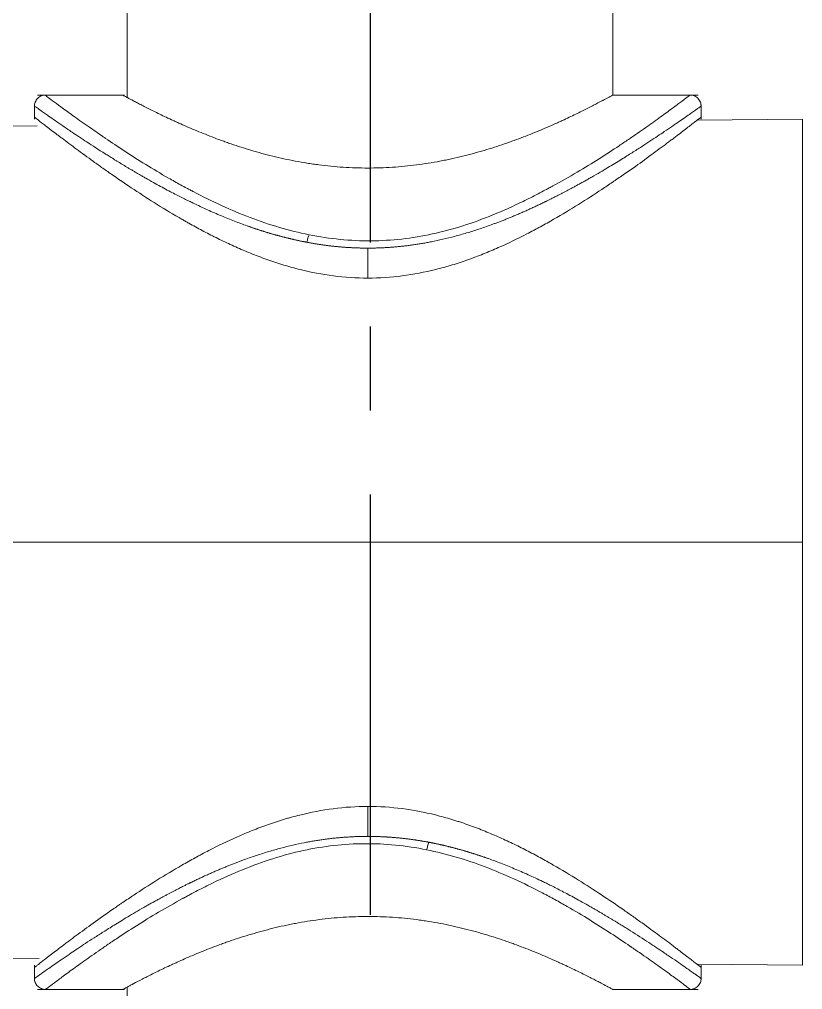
# Model space of a CAD drawing. Header units: millimetres. Extents: x 2915 to 5291, y 1031 to 4391.
# Drawn here: x 3761.18 to 3796.66, y 2516.41 to 2560.38 of the extents above; entities that cross this region are included whole.
import ezdxf

# ---------------------------------------------------------------- set-up
doc = ezdxf.new("R2010")
doc.units = ezdxf.units.MM
doc.linetypes.add('CENTERX2', pattern=[20.32, 12.7, -2.54, 2.54, -2.54])
doc.layers.add('CENTER', color=1, linetype='CENTERX2')

msp = doc.modelspace()

# ---------------------------------------------------------------- linework, layer by layer
at = {"linetype": 'Continuous', "lineweight": 18, "extrusion": (0, 1, 0)}
for p, q in [((3766.065, 2849.287), (3766.065, 2556.83)), ((3788.065, 2556.942), (3788.065, 2849.287)), ((3765.936, 2556.955), (3761.999, 2556.955)), ((3791.922, 2556.955), (3788.065, 2556.955)), ((3761.859, 2556.468), (3761.859, 2555.855)), ((3792.059, 2555.855), (3792.059, 2556.529)), ((3761.977, 2555.552), (3756.62, 2555.505)), ((3796.656, 2555.855), (3791.878, 2555.813)), ((3729.45, 2518.097), (3762.069, 2517.813)), ((3761.859, 2517.511), (3761.859, 2516.836)), ((3791.878, 2517.553), (3796.656, 2517.511)), ((3792.059, 2516.897), (3792.059, 2517.511)), ((3761.996, 2516.411), (3765.936, 2516.411)), ((3766.065, 2516.512), (3766.065, 2282.484)), ((3788.065, 2516.411), (3791.919, 2516.411))]:
    msp.add_line(p, q, dxfattribs=at)
at = {"linetype": 'Continuous', "lineweight": 13, "extrusion": (0, 1, 0)}
for p, q in [((3796.656, 2555.855), (3796.656, 2536.683)), ((3776.959, 2548.658), (3776.959, 2550.016)), ((3729.45, 2536.683), (3796.659, 2536.683)), ((3796.656, 2536.683), (3796.656, 2517.511)), ((3776.959, 2523.35), (3776.959, 2524.708))]:
    msp.add_line(p, q, dxfattribs=at)
at = {"linetype": 'Continuous', "lineweight": 18}
for points, knots in [([(3762.364, 2556.955), (3762.298, 2556.953), (3762.203, 2556.935), (3762.084, 2556.875), (3762.003, 2556.811), (3761.938, 2556.73), (3761.877, 2556.611), (3761.859, 2556.516), (3761.859, 2556.45)], [0, 0, 0, 0, 0.240466, 0.369029, 0.499533, 0.631039, 0.76055, 1, 1, 1, 1]), ([(3762.349, 2556.955), (3762.349, 2556.955), (3762.351, 2556.951), (3762.417, 2556.897), (3762.654, 2556.716), (3763.036, 2556.432), (3763.564, 2556.049), (3764.012, 2555.731), (3764.386, 2555.47), (3764.581, 2555.334), (3764.825, 2555.166), (3764.951, 2555.08), (3765.015, 2555.036), (3765.048, 2555.014), (3765.064, 2555.003), (3765.072, 2554.997), (3765.076, 2554.994), (3765.078, 2554.993), (3765.079, 2554.992), (3765.08, 2554.992), (3765.08, 2554.992), (3765.355, 2554.804), (3765.644, 2554.609), (3766.25, 2554.212), (3766.567, 2554.01), (3767.228, 2553.601), (3767.573, 2553.395), (3768.111, 2553.087), (3768.294, 2552.984), (3768.574, 2552.831), (3768.715, 2552.755), (3768.882, 2552.666), (3768.966, 2552.621), (3769.008, 2552.599), (3769.029, 2552.588), (3769.04, 2552.583), (3769.045, 2552.58), (3769.048, 2552.578), (3769.049, 2552.578), (3769.05, 2552.577), (3769.05, 2552.577), (3769.476, 2552.354), (3769.904, 2552.143), (3770.767, 2551.748), (3771.201, 2551.564), (3772.075, 2551.232), (3772.515, 2551.083), (3773.401, 2550.824), (3773.847, 2550.713), (3774.296, 2550.623)], [0, 0, 0, 0, 0.012447, 0.082987, 0.153526, 0.224066, 0.294605, 0.365145, 0.365145, 0.400414, 0.418049, 0.426867, 0.431275, 0.43348, 0.434582, 0.435133, 0.435409, 0.435546, 0.435615, 0.435615, 0.435684, 0.435684, 0.506224, 0.506224, 0.576763, 0.576763, 0.647303, 0.647303, 0.682572, 0.682572, 0.700207, 0.709025, 0.713433, 0.715638, 0.71674, 0.717291, 0.717567, 0.717704, 0.717773, 0.717773, 0.717842, 0.717842, 0.788382, 0.788382, 0.858921, 0.858921, 0.929461, 0.929461, 1, 1, 1, 1]), ([(3765.859, 2556.955), (3765.859, 2556.955), (3765.863, 2556.952), (3765.881, 2556.942), (3765.895, 2556.935), (3765.95, 2556.905), (3766.005, 2556.875), (3766.151, 2556.796), (3766.241, 2556.748), (3766.376, 2556.676), (3766.404, 2556.661), (3766.463, 2556.63), (3766.493, 2556.615), (3766.588, 2556.565), (3766.654, 2556.53), (3766.866, 2556.421), (3767.023, 2556.341), (3767.366, 2556.17), (3767.552, 2556.079), (3767.853, 2555.935), (3767.958, 2555.886), (3768.119, 2555.811), (3768.174, 2555.785), (3768.285, 2555.735), (3768.341, 2555.709), (3768.626, 2555.581), (3768.865, 2555.476), (3769.367, 2555.266), (3769.63, 2555.16), (3770.042, 2555.001), (3770.182, 2554.949), (3770.397, 2554.87), (3770.47, 2554.844), (3770.616, 2554.793), (3770.691, 2554.767), (3771.063, 2554.639), (3771.37, 2554.54), (3771.999, 2554.354), (3772.321, 2554.265), (3772.984, 2554.102), (3773.324, 2554.027), (3773.848, 2553.928), (3774.025, 2553.897), (3774.249, 2553.861), (3774.294, 2553.854), (3774.384, 2553.84), (3774.519, 2553.82), (3774.655, 2553.801), (3775.108, 2553.743), (3775.474, 2553.707), (3776.212, 2553.658), (3776.584, 2553.646), (3776.959, 2553.646)], [0, 0, 0, 0, 0.030304, 0.030304, 0.061585, 0.061585, 0.124146, 0.124146, 0.186707, 0.186707, 0.202347, 0.202347, 0.217987, 0.217987, 0.249268, 0.249268, 0.311829, 0.311829, 0.37439, 0.37439, 0.40567, 0.40567, 0.421311, 0.421311, 0.436951, 0.436951, 0.499512, 0.499512, 0.562073, 0.562073, 0.593353, 0.593353, 0.608994, 0.608994, 0.624634, 0.624634, 0.687195, 0.687195, 0.749756, 0.749756, 0.812317, 0.812317, 0.843597, 0.843597, 0.851418, 0.851418, 0.859238, 0.874878, 0.874878, 0.937439, 0.937439, 1, 1, 1, 1]), ([(3774.296, 2550.623), (3774.767, 2550.528), (3775.236, 2550.457), (3776.172, 2550.365), (3777.106, 2550.321), (3778.035, 2550.376), (3778.961, 2550.481), (3779.422, 2550.558), (3780.343, 2550.758), (3780.803, 2550.881), (3781.719, 2551.171), (3782.175, 2551.338), (3783.086, 2551.709), (3783.54, 2551.914), (3784.22, 2552.243), (3784.446, 2552.357), (3784.785, 2552.532), (3784.954, 2552.621), (3785.151, 2552.727), (3785.25, 2552.78), (3785.299, 2552.807), (3785.324, 2552.82), (3785.336, 2552.827), (3785.342, 2552.83), (3785.345, 2552.832), (3785.347, 2552.833), (3785.347, 2552.833), (3785.348, 2552.834), (3785.348, 2552.834), (3785.726, 2553.04), (3786.09, 2553.247), (3786.786, 2553.658), (3787.119, 2553.862), (3787.754, 2554.264), (3788.057, 2554.462), (3788.489, 2554.75), (3788.629, 2554.845), (3788.834, 2554.984), (3788.934, 2555.053), (3789.05, 2555.133), (3789.107, 2555.172), (3789.135, 2555.192), (3789.149, 2555.201), (3789.156, 2555.206), (3789.16, 2555.209), (3789.161, 2555.21), (3789.162, 2555.21), (3789.163, 2555.211), (3789.431, 2555.397), (3789.677, 2555.57), (3790.124, 2555.89), (3790.326, 2556.036), (3790.683, 2556.298), (3790.84, 2556.414), (3791.041, 2556.565), (3791.133, 2556.634), (3791.226, 2556.704), (3791.268, 2556.736), (3791.289, 2556.751), (3791.299, 2556.758), (3791.304, 2556.762), (3791.306, 2556.764), (3791.308, 2556.765), (3791.308, 2556.765), (3791.308, 2556.766), (3791.309, 2556.766), (3791.401, 2556.835), (3791.525, 2556.926), (3791.567, 2556.955), (3791.569, 2556.955)], [0, 0, 0, 0, 0.05607, 0.05607, 0.112139, 0.168209, 0.168209, 0.224278, 0.224278, 0.280348, 0.280348, 0.336417, 0.336417, 0.392487, 0.392487, 0.420521, 0.420521, 0.434539, 0.441547, 0.445052, 0.446804, 0.44768, 0.448118, 0.448337, 0.448447, 0.448501, 0.448529, 0.448529, 0.448556, 0.448556, 0.504626, 0.504626, 0.560695, 0.560695, 0.616765, 0.616765, 0.644799, 0.644799, 0.658817, 0.665825, 0.66933, 0.671082, 0.671958, 0.672396, 0.672615, 0.672725, 0.672725, 0.672834, 0.672834, 0.728904, 0.728904, 0.784973, 0.784973, 0.841043, 0.841043, 0.869077, 0.883095, 0.890103, 0.893608, 0.89536, 0.896236, 0.896674, 0.896893, 0.897003, 0.897003, 0.897112, 0.897112, 0.953182, 1, 1, 1, 1]), ([(3776.959, 2553.646), (3777.334, 2553.646), (3777.705, 2553.658), (3778.439, 2553.706), (3779.165, 2553.777), (3779.876, 2553.891), (3780.272, 2553.966), (3780.316, 2553.975), (3780.404, 2553.992), (3780.535, 2554.018), (3780.837, 2554.082), (3781.09, 2554.141), (3781.59, 2554.264), (3781.914, 2554.352), (3782.545, 2554.539), (3782.852, 2554.638), (3783.225, 2554.766), (3783.299, 2554.792), (3783.445, 2554.843), (3783.663, 2554.921), (3783.873, 2555), (3784.285, 2555.158), (3784.547, 2555.264), (3785.049, 2555.475), (3785.289, 2555.579), (3785.573, 2555.708), (3785.629, 2555.733), (3785.74, 2555.784), (3785.795, 2555.809), (3785.957, 2555.884), (3786.061, 2555.933), (3786.362, 2556.077), (3786.548, 2556.168), (3786.889, 2556.338), (3787.045, 2556.417), (3787.326, 2556.563), (3787.452, 2556.628), (3787.575, 2556.694), (3787.588, 2556.701), (3787.615, 2556.715), (3787.628, 2556.722), (3787.665, 2556.742), (3787.737, 2556.78), (3787.799, 2556.814), (3787.909, 2556.873), (3787.965, 2556.903), (3788.039, 2556.944), (3788.058, 2556.954), (3788.059, 2556.955), (3788.059, 2556.955), (3788.059, 2556.955)], [0, 0, 0, 0, 0.062428, 0.062428, 0.124857, 0.187285, 0.187285, 0.195088, 0.195088, 0.202892, 0.218499, 0.249713, 0.249713, 0.312142, 0.312142, 0.37457, 0.37457, 0.390177, 0.390177, 0.405784, 0.436998, 0.436998, 0.499426, 0.499426, 0.561855, 0.561855, 0.577462, 0.577462, 0.593069, 0.593069, 0.624283, 0.624283, 0.686711, 0.686711, 0.74914, 0.74914, 0.811568, 0.811568, 0.819371, 0.819371, 0.827175, 0.827175, 0.842782, 0.873996, 0.873996, 0.936425, 0.936425, 0.998853, 0.998853, 1, 1, 1, 1]), ([(3792.059, 2556.45), (3792.059, 2556.516), (3792.042, 2556.611), (3791.98, 2556.73), (3791.915, 2556.811), (3791.834, 2556.875), (3791.715, 2556.935), (3791.62, 2556.953), (3791.555, 2556.955)], [0, 0, 0, 0, 0.239432, 0.368941, 0.500453, 0.630961, 0.759529, 1, 1, 1, 1]), ([(3776.959, 2548.658), (3776.43, 2548.658), (3775.91, 2548.693), (3774.888, 2548.825), (3774.386, 2548.922), (3773.643, 2549.106), (3773.397, 2549.174), (3773.093, 2549.266), (3773.032, 2549.285), (3772.91, 2549.323), (3772.85, 2549.343), (3772.669, 2549.402), (3772.55, 2549.443), (3772.195, 2549.569), (3771.962, 2549.657), (3771.505, 2549.84), (3771.28, 2549.935), (3770.837, 2550.13), (3770.619, 2550.231), (3770.19, 2550.437), (3769.979, 2550.543), (3769.562, 2550.757), (3769.356, 2550.866), (3769.052, 2551.032), (3768.901, 2551.116), (3768.752, 2551.2), (3768.653, 2551.256), (3768.603, 2551.285), (3768.161, 2551.539), (3767.783, 2551.766), (3767.056, 2552.219), (3766.707, 2552.445), (3766.037, 2552.889), (3765.715, 2553.108), (3765.33, 2553.375), (3765.254, 2553.428), (3765.103, 2553.534), (3765.029, 2553.586), (3764.81, 2553.741), (3764.669, 2553.842), (3764.258, 2554.138), (3764.002, 2554.325), (3763.527, 2554.677), (3763.308, 2554.841), (3763.059, 2555.03), (3762.986, 2555.085), (3762.916, 2555.138), (3762.87, 2555.173), (3762.847, 2555.191), (3762.736, 2555.276), (3762.652, 2555.34), (3762.42, 2555.518), (3762.29, 2555.619), (3762.078, 2555.784), (3761.997, 2555.847), (3761.935, 2555.895), (3761.929, 2555.9), (3761.917, 2555.91), (3761.911, 2555.914), (3761.896, 2555.926), (3761.887, 2555.933), (3761.866, 2555.949), (3761.859, 2555.954), (3761.859, 2555.955), (3761.859, 2555.955), (3761.859, 2555.955)], [0, 0, 0, 0, 0.062484, 0.062484, 0.124969, 0.124969, 0.156211, 0.156211, 0.164021, 0.164021, 0.171832, 0.171832, 0.187453, 0.187453, 0.218695, 0.218695, 0.249937, 0.249937, 0.281179, 0.281179, 0.312422, 0.312422, 0.343664, 0.343664, 0.359285, 0.367095, 0.367095, 0.374906, 0.374906, 0.43739, 0.43739, 0.499875, 0.499875, 0.562359, 0.562359, 0.57798, 0.57798, 0.593601, 0.593601, 0.624843, 0.624843, 0.687327, 0.687327, 0.749812, 0.749812, 0.765433, 0.773243, 0.773243, 0.781054, 0.781054, 0.812296, 0.812296, 0.87478, 0.87478, 0.937265, 0.937265, 0.945075, 0.945075, 0.952886, 0.952886, 0.968507, 0.968507, 0.999749, 0.999749, 1, 1, 1, 1]), ([(3792.059, 2555.955), (3792.059, 2555.955), (3792.033, 2555.934), (3791.954, 2555.872), (3791.921, 2555.847), (3791.861, 2555.8), (3791.84, 2555.783), (3791.805, 2555.756), (3791.793, 2555.747), (3791.768, 2555.727), (3791.755, 2555.717), (3791.636, 2555.625), (3791.506, 2555.524), (3791.199, 2555.288), (3791.023, 2555.153), (3790.774, 2554.966), (3790.698, 2554.908), (3790.618, 2554.848), (3790.565, 2554.807), (3790.537, 2554.787), (3790.4, 2554.684), (3790.285, 2554.598), (3789.927, 2554.333), (3789.671, 2554.145), (3789.124, 2553.751), (3788.833, 2553.545), (3788.449, 2553.278), (3788.371, 2553.224), (3788.252, 2553.143), (3788.212, 2553.115), (3788.132, 2553.061), (3787.931, 2552.924), (3787.725, 2552.785), (3787.221, 2552.451), (3786.872, 2552.226), (3786.147, 2551.773), (3785.77, 2551.547), (3785.184, 2551.209), (3784.985, 2551.097), (3784.731, 2550.958), (3784.68, 2550.931), (3784.577, 2550.875), (3784.526, 2550.848), (3784.371, 2550.765), (3784.266, 2550.711), (3783.742, 2550.441), (3783.312, 2550.232), (3782.646, 2549.938), (3782.421, 2549.843), (3781.965, 2549.66), (3781.733, 2549.572), (3781.261, 2549.405), (3781.021, 2549.326), (3780.716, 2549.233), (3780.655, 2549.215), (3780.531, 2549.179), (3780.47, 2549.161), (3780.284, 2549.11), (3780.16, 2549.077), (3779.538, 2548.923), (3779.033, 2548.825), (3778.008, 2548.693), (3777.488, 2548.658), (3776.959, 2548.658)], [0, 0, 0, 0, 0.062212, 0.062212, 0.093472, 0.093472, 0.109102, 0.109102, 0.116917, 0.116917, 0.124731, 0.124731, 0.187251, 0.187251, 0.24977, 0.24977, 0.2654, 0.273214, 0.273214, 0.281029, 0.281029, 0.312289, 0.312289, 0.374808, 0.374808, 0.437327, 0.437327, 0.452957, 0.452957, 0.460772, 0.460772, 0.468587, 0.499847, 0.499847, 0.562366, 0.562366, 0.624885, 0.624885, 0.656144, 0.656144, 0.663959, 0.663959, 0.671774, 0.671774, 0.687404, 0.687404, 0.749923, 0.749923, 0.781183, 0.781183, 0.812442, 0.812442, 0.843702, 0.843702, 0.851517, 0.851517, 0.859332, 0.859332, 0.874962, 0.874962, 0.937481, 0.937481, 1, 1, 1, 1]), ([(3774.205, 2550.279), (3774.211, 2550.31), (3774.224, 2550.373), (3774.254, 2550.497), (3774.28, 2550.579), (3774.296, 2550.623)], [0, 0, 0, 0, 0.249889, 0.499926, 1, 1, 1, 1]), ([(3761.859, 2517.411), (3761.859, 2517.411), (3761.885, 2517.431), (3761.964, 2517.493), (3761.997, 2517.519), (3762.057, 2517.565), (3762.078, 2517.582), (3762.113, 2517.609), (3762.125, 2517.619), (3762.15, 2517.638), (3762.163, 2517.648), (3762.282, 2517.741), (3762.413, 2517.842), (3762.719, 2518.077), (3762.896, 2518.212), (3763.144, 2518.4), (3763.22, 2518.458), (3763.3, 2518.518), (3763.354, 2518.558), (3763.381, 2518.579), (3763.519, 2518.682), (3763.633, 2518.767), (3763.991, 2519.032), (3764.248, 2519.22), (3764.795, 2519.614), (3765.085, 2519.82), (3765.47, 2520.088), (3765.548, 2520.141), (3765.666, 2520.223), (3765.706, 2520.25), (3765.786, 2520.305), (3765.987, 2520.442), (3766.193, 2520.58), (3766.697, 2520.914), (3767.046, 2521.14), (3767.772, 2521.592), (3768.148, 2521.819), (3768.734, 2522.156), (3768.933, 2522.268), (3769.187, 2522.407), (3769.238, 2522.435), (3769.341, 2522.49), (3769.392, 2522.518), (3769.548, 2522.6), (3769.652, 2522.655), (3770.176, 2522.925), (3770.607, 2523.133), (3771.272, 2523.427), (3771.497, 2523.523), (3771.954, 2523.706), (3772.186, 2523.793), (3772.657, 2523.961), (3772.897, 2524.04), (3773.202, 2524.133), (3773.264, 2524.151), (3773.387, 2524.187), (3773.448, 2524.204), (3773.634, 2524.255), (3773.758, 2524.288), (3774.38, 2524.443), (3774.885, 2524.54), (3775.91, 2524.673), (3776.43, 2524.708), (3776.959, 2524.708)], [0, 0, 0, 0, 0.062212, 0.062212, 0.093472, 0.093472, 0.109102, 0.109102, 0.116916, 0.116916, 0.124731, 0.124731, 0.187251, 0.187251, 0.24977, 0.24977, 0.2654, 0.273214, 0.273214, 0.281029, 0.281029, 0.312289, 0.312289, 0.374808, 0.374808, 0.437327, 0.437327, 0.452957, 0.452957, 0.460772, 0.460772, 0.468587, 0.499847, 0.499847, 0.562366, 0.562366, 0.624885, 0.624885, 0.656144, 0.656144, 0.663959, 0.663959, 0.671774, 0.671774, 0.687404, 0.687404, 0.749923, 0.749923, 0.781183, 0.781183, 0.812442, 0.812442, 0.843702, 0.843702, 0.851517, 0.851517, 0.859332, 0.859332, 0.874962, 0.874962, 0.937481, 0.937481, 1, 1, 1, 1]), ([(3776.959, 2524.708), (3777.488, 2524.708), (3778.008, 2524.673), (3779.03, 2524.541), (3779.533, 2524.444), (3780.275, 2524.26), (3780.521, 2524.192), (3780.826, 2524.099), (3780.886, 2524.08), (3781.008, 2524.042), (3781.069, 2524.023), (3781.249, 2523.963), (3781.369, 2523.922), (3781.724, 2523.797), (3781.956, 2523.709), (3782.413, 2523.526), (3782.638, 2523.431), (3783.081, 2523.235), (3783.299, 2523.135), (3783.728, 2522.928), (3783.94, 2522.823), (3784.357, 2522.608), (3784.562, 2522.499), (3784.866, 2522.333), (3785.017, 2522.25), (3785.166, 2522.165), (3785.266, 2522.109), (3785.315, 2522.081), (3785.758, 2521.827), (3786.135, 2521.599), (3786.862, 2521.146), (3787.211, 2520.921), (3787.882, 2520.477), (3788.203, 2520.258), (3788.588, 2519.991), (3788.664, 2519.937), (3788.815, 2519.832), (3788.889, 2519.78), (3789.108, 2519.625), (3789.249, 2519.523), (3789.66, 2519.228), (3789.916, 2519.04), (3790.391, 2518.689), (3790.61, 2518.524), (3790.859, 2518.336), (3790.932, 2518.281), (3791.002, 2518.227), (3791.048, 2518.192), (3791.071, 2518.175), (3791.183, 2518.09), (3791.266, 2518.026), (3791.498, 2517.848), (3791.629, 2517.746), (3791.84, 2517.582), (3791.921, 2517.519), (3791.983, 2517.47), (3791.989, 2517.465), (3792.002, 2517.456), (3792.007, 2517.452), (3792.023, 2517.439), (3792.031, 2517.433), (3792.052, 2517.417), (3792.059, 2517.411), (3792.059, 2517.411), (3792.059, 2517.411), (3792.059, 2517.411)], [0, 0, 0, 0, 0.062484, 0.062484, 0.124969, 0.124969, 0.156211, 0.156211, 0.164021, 0.164021, 0.171832, 0.171832, 0.187453, 0.187453, 0.218695, 0.218695, 0.249937, 0.249937, 0.281179, 0.281179, 0.312422, 0.312422, 0.343664, 0.343664, 0.359285, 0.367095, 0.367095, 0.374906, 0.374906, 0.43739, 0.43739, 0.499875, 0.499875, 0.562359, 0.562359, 0.57798, 0.57798, 0.593601, 0.593601, 0.624843, 0.624843, 0.687327, 0.687327, 0.749812, 0.749812, 0.765433, 0.773243, 0.773243, 0.781054, 0.781054, 0.812296, 0.812296, 0.87478, 0.87478, 0.937265, 0.937265, 0.945075, 0.945075, 0.952886, 0.952886, 0.968507, 0.968507, 0.999749, 0.999749, 1, 1, 1, 1]), ([(3779.622, 2522.743), (3779.151, 2522.837), (3778.682, 2522.908), (3777.746, 2523.001), (3776.812, 2523.045), (3775.884, 2522.989), (3774.958, 2522.885), (3774.496, 2522.808), (3773.575, 2522.608), (3773.116, 2522.484), (3772.2, 2522.194), (3771.743, 2522.027), (3770.832, 2521.656), (3770.378, 2521.452), (3769.698, 2521.122), (3769.472, 2521.009), (3769.134, 2520.833), (3768.964, 2520.744), (3768.767, 2520.639), (3768.669, 2520.585), (3768.619, 2520.559), (3768.595, 2520.545), (3768.582, 2520.538), (3768.576, 2520.535), (3768.573, 2520.533), (3768.572, 2520.533), (3768.571, 2520.532), (3768.57, 2520.532), (3768.57, 2520.532), (3768.192, 2520.325), (3767.829, 2520.119), (3767.133, 2519.707), (3766.8, 2519.503), (3766.164, 2519.101), (3765.861, 2518.903), (3765.429, 2518.615), (3765.289, 2518.521), (3765.085, 2518.381), (3764.984, 2518.312), (3764.869, 2518.233), (3764.812, 2518.194), (3764.783, 2518.174), (3764.769, 2518.164), (3764.762, 2518.159), (3764.759, 2518.157), (3764.757, 2518.156), (3764.756, 2518.155), (3764.756, 2518.155), (3764.487, 2517.969), (3764.241, 2517.795), (3763.794, 2517.476), (3763.593, 2517.33), (3763.235, 2517.068), (3763.079, 2516.951), (3762.877, 2516.801), (3762.785, 2516.732), (3762.692, 2516.662), (3762.65, 2516.63), (3762.629, 2516.615), (3762.619, 2516.607), (3762.614, 2516.603), (3762.612, 2516.601), (3762.611, 2516.601), (3762.61, 2516.6), (3762.61, 2516.6), (3762.61, 2516.6), (3762.517, 2516.531), (3762.393, 2516.439), (3762.351, 2516.411), (3762.349, 2516.411)], [0, 0, 0, 0, 0.05607, 0.05607, 0.112139, 0.168209, 0.168209, 0.224278, 0.224278, 0.280348, 0.280348, 0.336417, 0.336417, 0.392487, 0.392487, 0.420521, 0.420521, 0.434539, 0.441547, 0.445052, 0.446804, 0.44768, 0.448118, 0.448337, 0.448447, 0.448501, 0.448529, 0.448529, 0.448556, 0.448556, 0.504626, 0.504626, 0.560695, 0.560695, 0.616765, 0.616765, 0.644799, 0.644799, 0.658817, 0.665825, 0.66933, 0.671082, 0.671958, 0.672396, 0.672615, 0.672725, 0.672725, 0.672834, 0.672834, 0.728904, 0.728904, 0.784973, 0.784973, 0.841043, 0.841043, 0.869077, 0.883095, 0.890103, 0.893608, 0.89536, 0.896236, 0.896674, 0.896893, 0.897003, 0.897003, 0.897112, 0.897112, 0.953182, 1, 1, 1, 1]), ([(3779.713, 2523.086), (3779.707, 2523.055), (3779.694, 2522.992), (3779.664, 2522.869), (3779.638, 2522.787), (3779.622, 2522.743)], [0, 0, 0, 0, 0.249889, 0.499926, 1, 1, 1, 1]), ([(3791.569, 2516.411), (3791.569, 2516.411), (3791.567, 2516.415), (3791.501, 2516.469), (3791.265, 2516.65), (3790.882, 2516.933), (3790.355, 2517.316), (3789.906, 2517.634), (3789.533, 2517.895), (3789.337, 2518.031), (3789.093, 2518.2), (3788.967, 2518.286), (3788.903, 2518.33), (3788.871, 2518.352), (3788.854, 2518.363), (3788.846, 2518.368), (3788.842, 2518.371), (3788.84, 2518.373), (3788.839, 2518.373), (3788.839, 2518.374), (3788.838, 2518.374), (3788.563, 2518.562), (3788.274, 2518.756), (3787.668, 2519.153), (3787.352, 2519.356), (3786.69, 2519.765), (3786.345, 2519.971), (3785.807, 2520.279), (3785.624, 2520.381), (3785.344, 2520.534), (3785.203, 2520.611), (3785.036, 2520.7), (3784.952, 2520.744), (3784.91, 2520.766), (3784.889, 2520.777), (3784.878, 2520.783), (3784.873, 2520.786), (3784.871, 2520.787), (3784.869, 2520.788), (3784.869, 2520.788), (3784.868, 2520.788), (3784.442, 2521.011), (3784.014, 2521.223), (3783.151, 2521.618), (3782.717, 2521.801), (3781.843, 2522.133), (3781.403, 2522.282), (3780.517, 2522.542), (3780.071, 2522.653), (3779.622, 2522.743)], [0, 0, 0, 0, 0.012446, 0.082986, 0.153525, 0.224065, 0.294605, 0.365144, 0.365144, 0.400414, 0.418049, 0.426866, 0.431275, 0.433479, 0.434581, 0.435133, 0.435408, 0.435546, 0.435615, 0.435615, 0.435684, 0.435684, 0.506223, 0.506223, 0.576763, 0.576763, 0.647302, 0.647302, 0.682572, 0.682572, 0.700207, 0.709024, 0.713433, 0.715637, 0.71674, 0.717291, 0.717566, 0.717704, 0.717773, 0.717773, 0.717842, 0.717842, 0.788381, 0.788381, 0.858921, 0.858921, 0.92946, 0.92946, 1, 1, 1, 1]), ([(3776.959, 2519.72), (3776.584, 2519.72), (3776.213, 2519.707), (3775.479, 2519.659), (3774.753, 2519.588), (3774.042, 2519.474), (3773.646, 2519.399), (3773.602, 2519.391), (3773.514, 2519.374), (3773.384, 2519.347), (3773.081, 2519.284), (3772.828, 2519.225), (3772.328, 2519.102), (3772.004, 2519.013), (3771.373, 2518.826), (3771.066, 2518.728), (3770.693, 2518.6), (3770.619, 2518.574), (3770.473, 2518.522), (3770.256, 2518.444), (3770.045, 2518.365), (3769.633, 2518.207), (3769.371, 2518.101), (3768.869, 2517.891), (3768.63, 2517.786), (3768.345, 2517.658), (3768.289, 2517.632), (3768.178, 2517.582), (3768.123, 2517.557), (3767.961, 2517.481), (3767.857, 2517.432), (3767.556, 2517.289), (3767.37, 2517.198), (3767.029, 2517.028), (3766.873, 2516.948), (3766.592, 2516.803), (3766.466, 2516.737), (3766.343, 2516.672), (3766.33, 2516.665), (3766.304, 2516.651), (3766.291, 2516.644), (3766.253, 2516.624), (3766.181, 2516.585), (3766.119, 2516.552), (3766.009, 2516.493), (3765.954, 2516.462), (3765.879, 2516.422), (3765.86, 2516.411), (3765.859, 2516.411), (3765.859, 2516.411), (3765.859, 2516.411)], [0, 0, 0, 0, 0.062428, 0.062428, 0.124857, 0.187285, 0.187285, 0.195088, 0.195088, 0.202892, 0.218499, 0.249713, 0.249713, 0.312141, 0.312141, 0.37457, 0.37457, 0.390177, 0.390177, 0.405784, 0.436998, 0.436998, 0.499426, 0.499426, 0.561855, 0.561855, 0.577462, 0.577462, 0.593069, 0.593069, 0.624283, 0.624283, 0.686711, 0.686711, 0.74914, 0.74914, 0.811568, 0.811568, 0.819371, 0.819371, 0.827175, 0.827175, 0.842782, 0.873996, 0.873996, 0.936424, 0.936424, 0.998853, 0.998853, 1, 1, 1, 1]), ([(3788.059, 2516.411), (3788.059, 2516.411), (3788.055, 2516.413), (3788.037, 2516.423), (3788.023, 2516.431), (3787.968, 2516.461), (3787.913, 2516.491), (3787.767, 2516.569), (3787.677, 2516.618), (3787.542, 2516.689), (3787.514, 2516.704), (3787.455, 2516.735), (3787.425, 2516.751), (3787.331, 2516.8), (3787.264, 2516.835), (3787.052, 2516.945), (3786.895, 2517.025), (3786.552, 2517.196), (3786.366, 2517.287), (3786.065, 2517.431), (3785.961, 2517.48), (3785.799, 2517.555), (3785.744, 2517.58), (3785.633, 2517.631), (3785.577, 2517.656), (3785.292, 2517.785), (3785.053, 2517.889), (3784.551, 2518.1), (3784.288, 2518.206), (3783.876, 2518.364), (3783.736, 2518.417), (3783.521, 2518.495), (3783.448, 2518.521), (3783.302, 2518.573), (3783.228, 2518.599), (3782.855, 2518.727), (3782.549, 2518.825), (3781.92, 2519.012), (3781.597, 2519.1), (3780.934, 2519.263), (3780.594, 2519.338), (3780.07, 2519.438), (3779.893, 2519.469), (3779.669, 2519.505), (3779.624, 2519.512), (3779.534, 2519.526), (3779.399, 2519.546), (3779.263, 2519.564), (3778.81, 2519.623), (3778.444, 2519.659), (3777.707, 2519.707), (3777.335, 2519.72), (3776.959, 2519.72)], [0, 0, 0, 0, 0.030304, 0.030304, 0.061584, 0.061584, 0.124146, 0.124146, 0.186707, 0.186707, 0.202347, 0.202347, 0.217987, 0.217987, 0.249268, 0.249268, 0.311829, 0.311829, 0.37439, 0.37439, 0.40567, 0.40567, 0.42131, 0.42131, 0.436951, 0.436951, 0.499512, 0.499512, 0.562073, 0.562073, 0.593353, 0.593353, 0.608994, 0.608994, 0.624634, 0.624634, 0.687195, 0.687195, 0.749756, 0.749756, 0.812317, 0.812317, 0.843597, 0.843597, 0.851418, 0.851418, 0.859238, 0.874878, 0.874878, 0.937439, 0.937439, 1, 1, 1, 1]), ([(3761.859, 2516.915), (3761.859, 2516.849), (3761.877, 2516.754), (3761.938, 2516.636), (3762.003, 2516.555), (3762.084, 2516.491), (3762.203, 2516.431), (3762.298, 2516.412), (3762.364, 2516.411)], [0, 0, 0, 0, 0.239432, 0.368941, 0.500453, 0.630961, 0.759529, 1, 1, 1, 1]), ([(3791.554, 2516.411), (3791.62, 2516.412), (3791.715, 2516.431), (3791.834, 2516.491), (3791.915, 2516.555), (3791.98, 2516.636), (3792.041, 2516.754), (3792.059, 2516.849), (3792.059, 2516.915)], [0, 0, 0, 0, 0.240466, 0.369029, 0.499533, 0.631039, 0.76055, 1, 1, 1, 1])]:
    msp.add_open_spline(points, degree=3, knots=knots, dxfattribs=at)
at = {"linetype": 'Continuous', "lineweight": 13}
for points, knots in [([(3774.205, 2550.279), (3774.189, 2550.282), (3774.156, 2550.288), (3774.107, 2550.298), (3774.058, 2550.308), (3774.009, 2550.318), (3773.959, 2550.328), (3773.91, 2550.338), (3773.86, 2550.348), (3773.811, 2550.359), (3773.761, 2550.37), (3773.711, 2550.381), (3773.661, 2550.392), (3773.611, 2550.403), (3773.561, 2550.415), (3773.511, 2550.427), (3773.461, 2550.438), (3773.41, 2550.451), (3773.36, 2550.463), (3773.309, 2550.475), (3773.259, 2550.488), (3773.208, 2550.501), (3773.157, 2550.514), (3773.106, 2550.527), (3773.055, 2550.54), (3773.004, 2550.554), (3772.953, 2550.567), (3772.902, 2550.581), (3772.85, 2550.595), (3772.799, 2550.61), (3772.748, 2550.624), (3772.696, 2550.639), (3772.644, 2550.654), (3772.593, 2550.669), (3772.541, 2550.684), (3772.489, 2550.699), (3772.437, 2550.715), (3772.385, 2550.73), (3772.333, 2550.746), (3772.281, 2550.762), (3772.229, 2550.779), (3772.177, 2550.795), (3772.124, 2550.812), (3772.072, 2550.828), (3772.02, 2550.845), (3771.967, 2550.863), (3771.915, 2550.88), (3771.862, 2550.897), (3771.809, 2550.915), (3771.757, 2550.933), (3771.704, 2550.951), (3771.651, 2550.969), (3771.598, 2550.988), (3771.545, 2551.007), (3771.318, 2551.087), (3770.907, 2551.241), (3770.308, 2551.483), (3769.68, 2551.756), (3769.198, 2551.981), (3768.855, 2552.148), (3768.646, 2552.251), (3768.411, 2552.37), (3768.15, 2552.504), (3767.867, 2552.653), (3767.561, 2552.817), (3767.235, 2552.996), (3766.966, 2553.148), (3766.76, 2553.267), (3766.622, 2553.346), (3766.488, 2553.424), (3766.358, 2553.501), (3766.232, 2553.576), (3766.108, 2553.649), (3765.989, 2553.721), (3765.873, 2553.791), (3765.76, 2553.859), (3765.65, 2553.926), (3765.544, 2553.991), (3765.441, 2554.055), (3765.341, 2554.117), (3765.244, 2554.178), (3765.15, 2554.237), (3764.795, 2554.46), (3764.238, 2554.82), (3763.613, 2555.236), (3763.144, 2555.555), (3762.789, 2555.8), (3762.513, 2555.992), (3762.301, 2556.141), (3762.142, 2556.254), (3762.018, 2556.342), (3761.929, 2556.406), (3761.873, 2556.445), (3761.86, 2556.455), (3761.859, 2556.455), (3761.859, 2556.455)], [0, 0, 0, 0, 0.002305, 0.004618, 0.006938, 0.009266, 0.011602, 0.013945, 0.016296, 0.018655, 0.021021, 0.023395, 0.025777, 0.028167, 0.030564, 0.03297, 0.035383, 0.037804, 0.040233, 0.042669, 0.045114, 0.047567, 0.050027, 0.052496, 0.054972, 0.057457, 0.059949, 0.06245, 0.064958, 0.067475, 0.07, 0.072532, 0.075073, 0.077622, 0.08018, 0.082745, 0.085319, 0.0879, 0.09049, 0.093088, 0.095695, 0.098309, 0.100932, 0.103564, 0.106203, 0.108851, 0.111507, 0.114172, 0.116844, 0.119526, 0.122215, 0.124913, 0.127619, 0.130334, 0.133057, 0.162568, 0.194558, 0.229037, 0.266014, 0.276579, 0.288853, 0.302838, 0.318532, 0.335936, 0.35505, 0.375874, 0.398408, 0.407834, 0.41711, 0.426235, 0.43521, 0.444035, 0.452709, 0.461233, 0.469606, 0.47783, 0.485903, 0.493825, 0.501598, 0.509221, 0.516693, 0.524015, 0.531188, 0.600651, 0.664367, 0.710252, 0.754609, 0.79749, 0.83165, 0.865317, 0.898522, 0.931301, 0.964493, 0.997706, 1, 1, 1, 1]), ([(3792.059, 2556.454), (3792.059, 2556.454), (3792.054, 2556.451), (3792.032, 2556.435), (3791.986, 2556.403), (3791.903, 2556.344), (3791.766, 2556.246), (3791.585, 2556.117), (3791.359, 2555.958), (3791.086, 2555.769), (3790.766, 2555.55), (3790.429, 2555.321), (3790.086, 2555.091), (3789.742, 2554.862), (3789.358, 2554.612), (3789.005, 2554.386), (3788.695, 2554.19), (3788.436, 2554.028), (3788.148, 2553.852), (3787.831, 2553.66), (3787.482, 2553.454), (3787.18, 2553.279), (3786.94, 2553.142), (3786.777, 2553.05), (3786.62, 2552.963), (3786.468, 2552.88), (3786.322, 2552.8), (3786.182, 2552.725), (3786.049, 2552.654), (3785.923, 2552.588), (3785.803, 2552.525), (3785.691, 2552.466), (3785.585, 2552.412), (3785.487, 2552.362), (3785.397, 2552.316), (3785.314, 2552.274), (3785.239, 2552.236), (3785.172, 2552.202), (3785.113, 2552.173), (3785.061, 2552.147), (3785.018, 2552.126), (3784.962, 2552.098), (3784.889, 2552.063), (3784.798, 2552.02), (3784.708, 2551.977), (3784.618, 2551.934), (3784.528, 2551.892), (3784.439, 2551.851), (3784.351, 2551.811), (3784.262, 2551.771), (3784.175, 2551.731), (3784.088, 2551.692), (3784.001, 2551.654), (3783.915, 2551.617), (3783.83, 2551.58), (3783.745, 2551.543), (3783.66, 2551.507), (3783.577, 2551.472), (3783.494, 2551.438), (3783.411, 2551.404), (3783.329, 2551.37), (3783.248, 2551.337), (3783.167, 2551.305), (3783.087, 2551.273), (3783.008, 2551.242), (3782.929, 2551.212), (3782.852, 2551.182), (3782.774, 2551.153), (3782.698, 2551.124), (3782.622, 2551.096), (3782.387, 2551.011), (3781.996, 2550.874), (3781.444, 2550.701), (3780.901, 2550.547), (3780.368, 2550.414), (3779.98, 2550.331), (3779.738, 2550.284), (3779.638, 2550.265), (3779.537, 2550.247), (3779.437, 2550.229), (3779.337, 2550.213), (3779.236, 2550.196), (3779.136, 2550.181), (3779.036, 2550.166), (3778.936, 2550.152), (3778.836, 2550.139), (3778.736, 2550.126), (3778.636, 2550.114), (3778.537, 2550.103), (3778.437, 2550.092), (3778.338, 2550.082), (3778.238, 2550.073), (3778.139, 2550.065), (3778.04, 2550.057), (3777.941, 2550.05), (3777.842, 2550.043), (3777.743, 2550.037), (3777.645, 2550.032), (3777.546, 2550.028), (3777.448, 2550.024), (3777.35, 2550.021), (3777.252, 2550.019), (3777.154, 2550.017), (3777.057, 2550.016), (3776.992, 2550.016), (3776.959, 2550.016)], [0, 0, 0, 0, 0.019033, 0.038478, 0.057892, 0.089667, 0.122034, 0.155034, 0.188705, 0.223086, 0.25821, 0.294111, 0.321412, 0.349989, 0.379851, 0.411005, 0.427323, 0.444967, 0.463939, 0.48424, 0.505869, 0.528828, 0.538721, 0.54819, 0.557233, 0.565851, 0.574043, 0.581811, 0.589152, 0.596069, 0.60256, 0.608626, 0.614267, 0.619482, 0.624272, 0.628637, 0.632576, 0.636091, 0.639179, 0.641843, 0.644081, 0.645894, 0.650588, 0.655237, 0.659842, 0.664402, 0.668918, 0.673389, 0.677815, 0.682197, 0.686535, 0.690828, 0.695076, 0.69928, 0.703439, 0.707554, 0.711625, 0.715651, 0.719633, 0.72357, 0.727463, 0.731312, 0.735116, 0.738876, 0.742592, 0.746264, 0.749891, 0.753475, 0.757014, 0.760509, 0.76396, 0.789326, 0.813822, 0.837463, 0.860266, 0.882251, 0.886458, 0.890654, 0.894838, 0.899009, 0.90317, 0.907319, 0.911457, 0.915583, 0.919699, 0.923804, 0.927899, 0.931983, 0.936057, 0.940121, 0.944175, 0.948219, 0.952254, 0.95628, 0.960296, 0.964304, 0.968303, 0.972293, 0.976275, 0.980248, 0.984214, 0.988172, 0.992122, 0.996065, 1, 1, 1, 1]), ([(3776.959, 2550.016), (3776.941, 2550.016), (3776.906, 2550.016), (3776.852, 2550.016), (3776.799, 2550.017), (3776.746, 2550.017), (3776.692, 2550.018), (3776.639, 2550.02), (3776.585, 2550.021), (3776.532, 2550.022), (3776.478, 2550.024), (3776.425, 2550.026), (3776.371, 2550.028), (3776.317, 2550.031), (3776.264, 2550.033), (3776.21, 2550.036), (3776.156, 2550.039), (3776.102, 2550.042), (3776.048, 2550.045), (3775.994, 2550.049), (3775.941, 2550.053), (3775.887, 2550.057), (3775.833, 2550.061), (3775.779, 2550.065), (3775.725, 2550.07), (3775.671, 2550.074), (3775.617, 2550.079), (3775.563, 2550.084), (3775.508, 2550.09), (3775.454, 2550.095), (3775.4, 2550.101), (3775.346, 2550.107), (3775.292, 2550.113), (3775.238, 2550.12), (3775.183, 2550.126), (3775.129, 2550.133), (3775.075, 2550.14), (3775.021, 2550.147), (3774.966, 2550.155), (3774.912, 2550.162), (3774.858, 2550.17), (3774.803, 2550.178), (3774.749, 2550.186), (3774.695, 2550.195), (3774.64, 2550.203), (3774.586, 2550.212), (3774.532, 2550.221), (3774.477, 2550.23), (3774.423, 2550.239), (3774.368, 2550.249), (3774.314, 2550.259), (3774.259, 2550.269), (3774.223, 2550.276), (3774.205, 2550.279)], [0, 0, 0, 0, 0.019123, 0.038262, 0.057416, 0.076585, 0.095771, 0.114972, 0.13419, 0.153424, 0.172676, 0.191945, 0.211231, 0.230535, 0.249857, 0.269197, 0.288556, 0.307934, 0.327331, 0.346747, 0.366182, 0.385638, 0.405114, 0.42461, 0.444127, 0.463664, 0.483223, 0.502803, 0.522405, 0.542029, 0.561675, 0.581343, 0.601034, 0.620749, 0.640486, 0.660246, 0.680031, 0.699839, 0.719672, 0.739528, 0.75941, 0.779316, 0.799248, 0.819205, 0.839188, 0.859196, 0.879231, 0.899292, 0.919379, 0.939494, 0.959635, 0.979804, 1, 1, 1, 1]), ([(3761.859, 2516.912), (3761.859, 2516.912), (3761.864, 2516.915), (3761.886, 2516.93), (3761.932, 2516.963), (3762.015, 2517.022), (3762.152, 2517.12), (3762.333, 2517.248), (3762.559, 2517.407), (3762.832, 2517.596), (3763.153, 2517.816), (3763.489, 2518.044), (3763.832, 2518.275), (3764.176, 2518.503), (3764.56, 2518.754), (3764.913, 2518.979), (3765.223, 2519.175), (3765.482, 2519.337), (3765.77, 2519.514), (3766.087, 2519.705), (3766.436, 2519.912), (3766.738, 2520.087), (3766.978, 2520.224), (3767.141, 2520.315), (3767.298, 2520.403), (3767.45, 2520.486), (3767.596, 2520.565), (3767.736, 2520.64), (3767.869, 2520.711), (3767.995, 2520.778), (3768.115, 2520.841), (3768.228, 2520.899), (3768.333, 2520.953), (3768.431, 2521.004), (3768.521, 2521.05), (3768.604, 2521.092), (3768.679, 2521.13), (3768.746, 2521.163), (3768.806, 2521.193), (3768.857, 2521.218), (3768.9, 2521.24), (3768.957, 2521.267), (3769.029, 2521.302), (3769.12, 2521.346), (3769.21, 2521.389), (3769.3, 2521.431), (3769.39, 2521.473), (3769.479, 2521.514), (3769.568, 2521.555), (3769.656, 2521.595), (3769.743, 2521.634), (3769.831, 2521.673), (3769.917, 2521.711), (3770.003, 2521.749), (3770.089, 2521.786), (3770.174, 2521.822), (3770.258, 2521.858), (3770.342, 2521.893), (3770.425, 2521.928), (3770.507, 2521.962), (3770.589, 2521.995), (3770.67, 2522.028), (3770.751, 2522.06), (3770.831, 2522.092), (3770.91, 2522.123), (3770.989, 2522.154), (3771.067, 2522.183), (3771.144, 2522.213), (3771.22, 2522.241), (3771.296, 2522.269), (3771.531, 2522.355), (3771.923, 2522.491), (3772.475, 2522.665), (3773.018, 2522.818), (3773.55, 2522.951), (3773.938, 2523.035), (3774.18, 2523.082), (3774.28, 2523.101), (3774.381, 2523.119), (3774.481, 2523.136), (3774.582, 2523.153), (3774.682, 2523.169), (3774.782, 2523.184), (3774.882, 2523.199), (3774.982, 2523.213), (3775.082, 2523.227), (3775.182, 2523.239), (3775.282, 2523.251), (3775.381, 2523.263), (3775.481, 2523.273), (3775.581, 2523.283), (3775.68, 2523.292), (3775.779, 2523.301), (3775.878, 2523.309), (3775.977, 2523.316), (3776.076, 2523.322), (3776.175, 2523.328), (3776.273, 2523.333), (3776.372, 2523.338), (3776.47, 2523.341), (3776.568, 2523.344), (3776.666, 2523.347), (3776.764, 2523.349), (3776.862, 2523.35), (3776.927, 2523.35), (3776.959, 2523.35)], [0, 0, 0, 0, 0.019033, 0.038478, 0.057892, 0.089667, 0.122034, 0.155034, 0.188705, 0.223086, 0.25821, 0.294111, 0.321412, 0.349989, 0.379851, 0.411005, 0.427323, 0.444967, 0.463939, 0.48424, 0.505869, 0.528828, 0.538721, 0.54819, 0.557233, 0.565851, 0.574043, 0.581811, 0.589153, 0.596069, 0.60256, 0.608626, 0.614267, 0.619482, 0.624272, 0.628637, 0.632577, 0.636091, 0.639179, 0.641843, 0.644081, 0.645894, 0.650588, 0.655237, 0.659842, 0.664402, 0.668918, 0.673389, 0.677815, 0.682197, 0.686535, 0.690828, 0.695076, 0.69928, 0.703439, 0.707554, 0.711625, 0.715651, 0.719633, 0.72357, 0.727463, 0.731312, 0.735116, 0.738876, 0.742592, 0.746264, 0.749891, 0.753475, 0.757014, 0.760509, 0.76396, 0.789326, 0.813822, 0.837463, 0.860267, 0.882251, 0.886458, 0.890654, 0.894838, 0.89901, 0.90317, 0.907319, 0.911457, 0.915583, 0.919699, 0.923804, 0.927899, 0.931983, 0.936057, 0.940121, 0.944175, 0.948219, 0.952254, 0.95628, 0.960296, 0.964304, 0.968303, 0.972293, 0.976275, 0.980248, 0.984214, 0.988172, 0.992122, 0.996065, 1, 1, 1, 1]), ([(3776.959, 2523.35), (3776.977, 2523.35), (3777.012, 2523.35), (3777.066, 2523.349), (3777.119, 2523.349), (3777.173, 2523.348), (3777.226, 2523.347), (3777.279, 2523.346), (3777.333, 2523.345), (3777.386, 2523.343), (3777.44, 2523.341), (3777.494, 2523.339), (3777.547, 2523.337), (3777.601, 2523.335), (3777.655, 2523.332), (3777.708, 2523.33), (3777.762, 2523.327), (3777.816, 2523.324), (3777.87, 2523.32), (3777.924, 2523.317), (3777.978, 2523.313), (3778.032, 2523.309), (3778.086, 2523.305), (3778.14, 2523.301), (3778.194, 2523.296), (3778.248, 2523.291), (3778.302, 2523.286), (3778.356, 2523.281), (3778.41, 2523.276), (3778.464, 2523.27), (3778.518, 2523.264), (3778.572, 2523.258), (3778.626, 2523.252), (3778.681, 2523.246), (3778.735, 2523.239), (3778.789, 2523.232), (3778.843, 2523.226), (3778.898, 2523.218), (3778.952, 2523.211), (3779.006, 2523.203), (3779.061, 2523.196), (3779.115, 2523.188), (3779.169, 2523.179), (3779.224, 2523.171), (3779.278, 2523.162), (3779.332, 2523.154), (3779.387, 2523.145), (3779.441, 2523.135), (3779.495, 2523.126), (3779.55, 2523.116), (3779.604, 2523.107), (3779.659, 2523.097), (3779.695, 2523.09), (3779.713, 2523.086)], [0, 0, 0, 0, 0.019123, 0.038262, 0.057416, 0.076585, 0.095771, 0.114972, 0.13419, 0.153424, 0.172676, 0.191945, 0.211231, 0.230535, 0.249857, 0.269197, 0.288556, 0.307934, 0.327331, 0.346747, 0.366182, 0.385638, 0.405114, 0.42461, 0.444127, 0.463664, 0.483223, 0.502803, 0.522405, 0.542029, 0.561675, 0.581343, 0.601034, 0.620749, 0.640486, 0.660246, 0.680031, 0.699839, 0.719672, 0.739528, 0.75941, 0.779316, 0.799248, 0.819205, 0.839188, 0.859196, 0.879231, 0.899292, 0.919379, 0.939494, 0.959635, 0.979804, 1, 1, 1, 1]), ([(3779.713, 2523.086), (3779.729, 2523.083), (3779.762, 2523.077), (3779.811, 2523.068), (3779.86, 2523.058), (3779.91, 2523.048), (3779.959, 2523.038), (3780.008, 2523.028), (3780.058, 2523.017), (3780.107, 2523.007), (3780.157, 2522.996), (3780.207, 2522.985), (3780.257, 2522.974), (3780.307, 2522.962), (3780.357, 2522.951), (3780.407, 2522.939), (3780.458, 2522.927), (3780.508, 2522.915), (3780.558, 2522.903), (3780.609, 2522.89), (3780.66, 2522.878), (3780.71, 2522.865), (3780.761, 2522.852), (3780.812, 2522.839), (3780.863, 2522.825), (3780.914, 2522.812), (3780.965, 2522.798), (3781.016, 2522.784), (3781.068, 2522.77), (3781.119, 2522.756), (3781.171, 2522.741), (3781.222, 2522.727), (3781.274, 2522.712), (3781.325, 2522.697), (3781.377, 2522.682), (3781.429, 2522.666), (3781.481, 2522.651), (3781.533, 2522.635), (3781.585, 2522.619), (3781.637, 2522.603), (3781.689, 2522.587), (3781.741, 2522.571), (3781.794, 2522.554), (3781.846, 2522.537), (3781.899, 2522.52), (3781.951, 2522.503), (3782.004, 2522.486), (3782.056, 2522.468), (3782.109, 2522.45), (3782.162, 2522.432), (3782.214, 2522.414), (3782.267, 2522.396), (3782.32, 2522.378), (3782.373, 2522.359), (3782.6, 2522.279), (3783.011, 2522.125), (3783.61, 2521.882), (3784.238, 2521.609), (3784.72, 2521.385), (3785.063, 2521.218), (3785.272, 2521.114), (3785.508, 2520.995), (3785.768, 2520.861), (3786.052, 2520.712), (3786.358, 2520.548), (3786.684, 2520.369), (3786.952, 2520.217), (3787.158, 2520.099), (3787.296, 2520.019), (3787.43, 2519.941), (3787.56, 2519.865), (3787.687, 2519.79), (3787.81, 2519.716), (3787.929, 2519.645), (3788.046, 2519.575), (3788.158, 2519.506), (3788.268, 2519.439), (3788.374, 2519.374), (3788.477, 2519.31), (3788.577, 2519.248), (3788.674, 2519.188), (3788.768, 2519.129), (3789.123, 2518.905), (3789.681, 2518.546), (3790.305, 2518.129), (3790.774, 2517.81), (3791.129, 2517.566), (3791.405, 2517.373), (3791.617, 2517.225), (3791.776, 2517.112), (3791.9, 2517.024), (3791.99, 2516.96), (3792.045, 2516.921), (3792.059, 2516.911), (3792.059, 2516.911), (3792.059, 2516.911)], [0, 0, 0, 0, 0.002305, 0.004618, 0.006938, 0.009266, 0.011602, 0.013945, 0.016296, 0.018655, 0.021021, 0.023395, 0.025777, 0.028167, 0.030564, 0.03297, 0.035383, 0.037804, 0.040233, 0.042669, 0.045114, 0.047567, 0.050027, 0.052496, 0.054972, 0.057457, 0.059949, 0.06245, 0.064958, 0.067475, 0.07, 0.072532, 0.075073, 0.077622, 0.08018, 0.082745, 0.085319, 0.0879, 0.09049, 0.093088, 0.095695, 0.098309, 0.100932, 0.103564, 0.106203, 0.108851, 0.111507, 0.114172, 0.116844, 0.119526, 0.122215, 0.124913, 0.127619, 0.130334, 0.133057, 0.162568, 0.194558, 0.229037, 0.266014, 0.276579, 0.288853, 0.302838, 0.318532, 0.335936, 0.35505, 0.375874, 0.398408, 0.407834, 0.41711, 0.426235, 0.43521, 0.444035, 0.452709, 0.461233, 0.469606, 0.47783, 0.485903, 0.493825, 0.501598, 0.509221, 0.516693, 0.524015, 0.531188, 0.600651, 0.664367, 0.710252, 0.754609, 0.79749, 0.831651, 0.865317, 0.898522, 0.931301, 0.964493, 0.997706, 1, 1, 1, 1])]:
    msp.add_open_spline(points, degree=3, knots=knots, dxfattribs=at)
at = {"layer": 'CENTER', "ltscale": 1.5}
msp.add_line((3777.067, 3148.446), (3777.067, 1836.335), dxfattribs=at)

doc.saveas('drawing.dxf')
